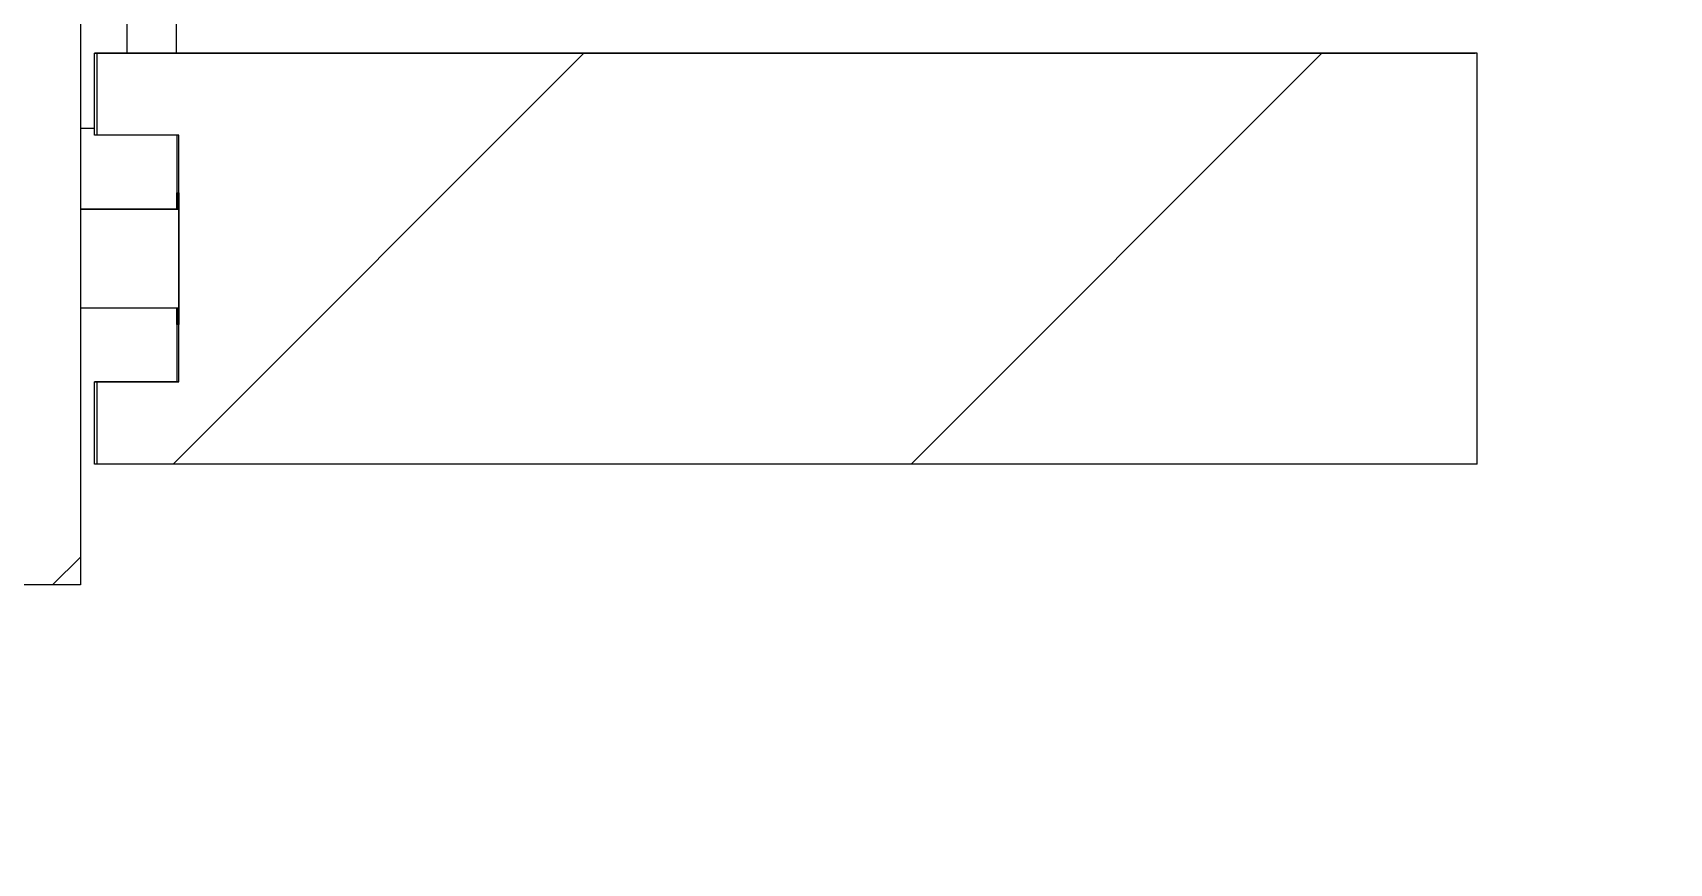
# Model space of a CAD drawing. Header units: millimetres. Extents: x 15 to 1192, y 5 to 836.
# Drawn here: x 573.67 to 583.63, y 311.67 to 316.72 of the extents above; entities that cross this region are included whole.
import ezdxf

# ---------------------------------------------------------------- set-up
doc = ezdxf.new("R2010")
doc.units = ezdxf.units.MM

msp = doc.modelspace()

# ---------------------------------------------------------------- hatches: boundary and pattern name
at = {"linetype": 'Continuous', "lineweight": 18}
h = msp.add_hatch(dxfattribs=at)
h.set_pattern_fill('ANSI31', style=0)
edge = h.paths.add_edge_path(flags=0)
edge.add_line((661.2374, 302.2945), (661.2465, 303.2944))
edge.add_arc((660.2465, 303.3035), 1, 359.47914, 449.47914)
edge.add_line((660.2556, 304.3035), (579.9195, 305.0338))
edge.add_arc((580.0104, 315.0334), 10, 209.47532, 269.47914, ccw=False)
edge.add_line((571.3047, 310.1129), (561.5039, 310.1129))
edge.add_arc((561.5039, 320.1129), 10, 237.60016, 270, ccw=False)
edge.add_line((556.1457, 311.6696), (550.1268, 315.4893))
edge.add_arc((555.4851, 323.9325), 10, 201.98008, 237.60016, ccw=False)
edge.add_arc((545.2846, 319.8154), 1, 21.98008, 90)
edge.add_line((545.2846, 320.8154), (544.724, 320.8154))
edge.add_arc((544.724, 319.8154), 1, 90, 180)
edge.add_line((543.724, 319.8154), (543.724, 316.5526))
edge.add_line((543.724, 316.5526), (571.2047, 299.1129))
edge.add_line((571.2047, 299.1129), (571.232, 302.1126))
edge.add_line((571.232, 302.1126), (660.2283, 301.3036))
edge.add_arc((660.2374, 302.3035), 1, 269.47914, 359.47914)
h = msp.add_hatch(dxfattribs=at)
h.set_pattern_fill('ANSI31', style=0)
edge = h.paths.add_edge_path(flags=0)
edge.add_line((573.9587, 313.3627), (573.9587, 318.1206))
edge.add_ellipse((418.4599, 319.8657), major_axis=(-2090.9818, 0), ratio=0.000836927, start_angle=94.2208639, end_angle=94.2648177, ccw=False)
edge.add_line((572.359, 318.1205), (572.359, 313.3627))
edge.add_line((572.359, 313.3627), (573.9587, 313.3627))
h = msp.add_hatch(dxfattribs=at)
h.set_pattern_fill('ANSI31', style=0)
h.paths.add_polyline_path([(574.0587, 316.0958), (574.5587, 316.0958), (574.5587, 314.5958), (574.0587, 314.5958), (574.0587, 314.0958), (582.4587, 314.0958), (582.4587, 316.5958), (574.0587, 316.5958)], flags=0)

# ---------------------------------------------------------------- linework, layer by layer
at = {"color": 7, "linetype": 'Continuous', "lineweight": 25}
for p, q in [((573.9587, 318.1206), (573.9587, 313.3627)), ((574.5408, 317.4372), (574.5408, 316.5958)), ((574.2408, 317.1453), (574.2408, 316.5958)), ((574.2408, 317.1453), (574.2408, 316.5958)), ((574.0587, 316.5958), (574.0457, 316.5958)), ((574.0457, 316.5958), (582.4457, 316.5958)), ((574.0457, 316.0958), (574.0457, 316.5958)), ((574.0587, 316.5958), (574.0587, 316.0958)), ((582.4587, 316.5958), (574.0587, 316.5958)), ((582.4587, 316.5958), (582.4457, 316.5958)), ((582.4587, 314.0958), (582.4587, 316.5958)), ((574.0457, 316.1372), (573.9587, 316.1372)), ((574.0587, 316.0958), (574.0457, 316.0958)), ((574.5587, 316.0958), (574.0587, 316.0958)), ((574.5457, 316.0958), (574.5457, 315.6458)), ((574.5587, 314.5958), (574.5587, 316.0958)), ((574.5471, 315.7458), (574.5464, 315.7458)), ((574.5464, 315.6458), (574.5464, 315.7458)), ((574.5471, 315.7458), (574.5471, 315.6458)), ((574.5485, 315.7458), (574.5492, 315.7458)), ((574.5485, 315.6458), (574.5485, 315.7458)), ((574.5492, 315.7458), (574.5492, 315.6458)), ((574.5507, 315.7458), (574.5513, 315.7458)), ((574.5507, 315.6458), (574.5507, 315.7458)), ((574.5513, 315.7458), (574.5513, 315.6458)), ((574.5528, 315.7458), (574.5534, 315.7458)), ((574.5528, 315.6458), (574.5528, 315.7458)), ((574.5534, 315.7458), (574.5534, 315.6458)), ((574.5549, 315.7458), (574.5556, 315.7458)), ((574.5549, 315.6458), (574.5549, 315.7458)), ((574.5556, 315.7458), (574.5556, 315.6458)), ((574.5577, 315.7458), (574.557, 315.7458)), ((574.557, 315.6458), (574.557, 315.7458)), ((574.5577, 315.7458), (574.5577, 314.9458)), ((573.9587, 315.6458), (574.5577, 315.6458)), ((574.5577, 315.6458), (573.9587, 315.6458)), ((573.9587, 315.0458), (574.5577, 315.0458)), ((574.5457, 315.0458), (574.5457, 314.5958)), ((574.5464, 314.9458), (574.5464, 315.0458)), ((574.5471, 315.0458), (574.5471, 314.9458)), ((574.5485, 314.9458), (574.5485, 315.0458)), ((574.5492, 315.0458), (574.5492, 314.9458)), ((574.5507, 314.9458), (574.5507, 315.0458)), ((574.5513, 315.0458), (574.5513, 314.9458)), ((574.5528, 314.9458), (574.5528, 315.0458)), ((574.5534, 315.0458), (574.5534, 314.9458)), ((574.5549, 314.9458), (574.5549, 315.0458)), ((574.5556, 315.0458), (574.5556, 314.9458)), ((574.557, 314.9458), (574.557, 315.0458)), ((574.5464, 314.9458), (574.5471, 314.9458)), ((574.5471, 314.9458), (574.5464, 314.9458)), ((574.5492, 314.9458), (574.5485, 314.9458)), ((574.5492, 314.9458), (574.5485, 314.9458)), ((574.5513, 314.9458), (574.5507, 314.9458)), ((574.5513, 314.9458), (574.5507, 314.9458)), ((574.5534, 314.9458), (574.5528, 314.9458)), ((574.5534, 314.9458), (574.5528, 314.9458)), ((574.5556, 314.9458), (574.5549, 314.9458)), ((574.5556, 314.9458), (574.5549, 314.9458)), ((574.557, 314.9458), (574.5577, 314.9458)), ((574.5577, 314.9458), (574.557, 314.9458)), ((574.5457, 314.5958), (574.0457, 314.5958)), ((574.0457, 314.5958), (574.0587, 314.5958)), ((574.0457, 314.0958), (574.0457, 314.5958)), ((574.0587, 314.5958), (574.0587, 314.0958)), ((574.0587, 314.5958), (574.5587, 314.5958)), ((574.5587, 314.5958), (574.5457, 314.5958)), ((574.0587, 314.0958), (574.0457, 314.0958)), ((582.4587, 314.0958), (574.0587, 314.0958)), ((573.9587, 313.3627), (572.359, 313.3627))]:
    msp.add_line(p, q, dxfattribs=at)

doc.saveas('drawing.dxf')
